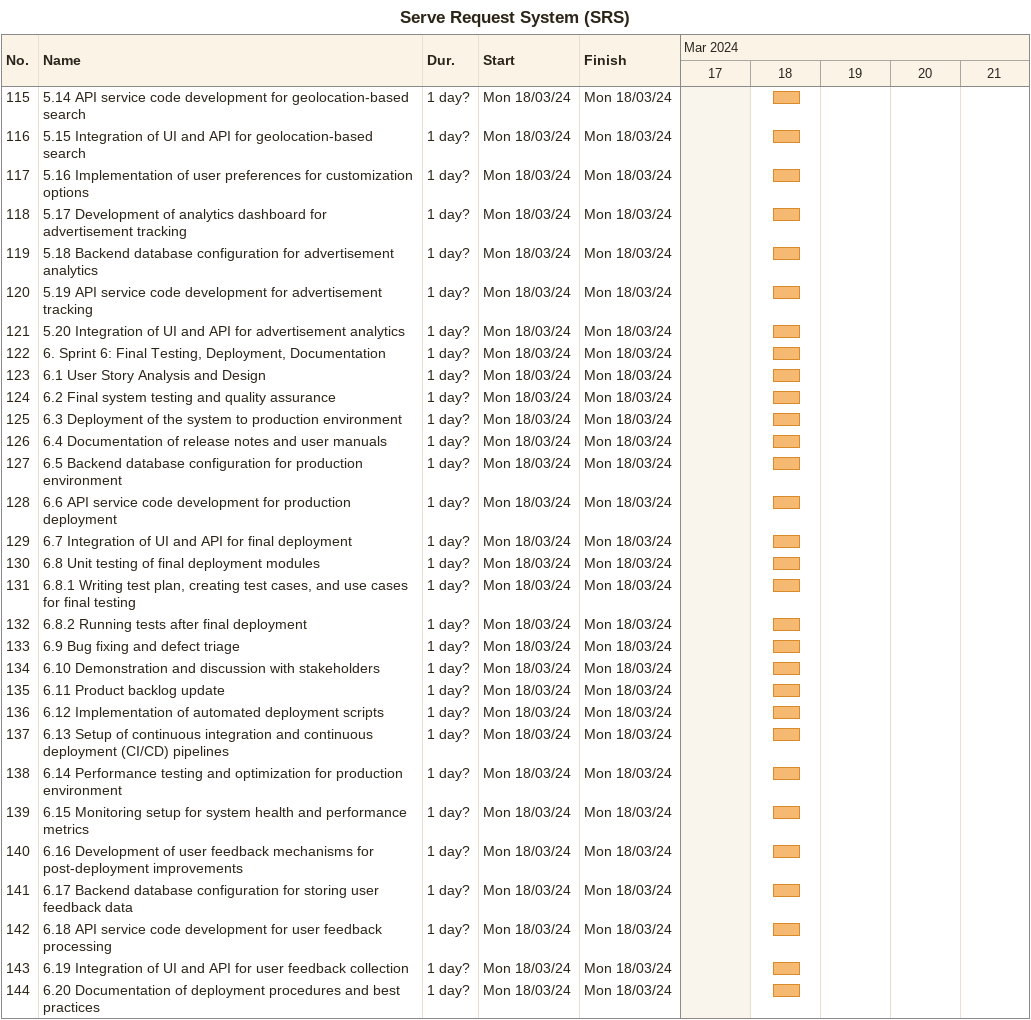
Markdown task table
Serve Request System (SRS)

| ID | Task | Duration | Start | Finish |
|---|---|---|---|---|
| 115 | 5.14 API service code development for geolocation-based search | 1d? | 2024-03-18 | 2024-03-18 |
| 116 | 5.15 Integration of UI and API for geolocation-based search | 1d? | 2024-03-18 | 2024-03-18 |
| 117 | 5.16 Implementation of user preferences for customization options | 1d? | 2024-03-18 | 2024-03-18 |
| 118 | 5.17 Development of analytics dashboard for advertisement tracking | 1d? | 2024-03-18 | 2024-03-18 |
| 119 | 5.18 Backend database configuration for advertisement analytics | 1d? | 2024-03-18 | 2024-03-18 |
| 120 | 5.19 API service code development for advertisement tracking | 1d? | 2024-03-18 | 2024-03-18 |
| 121 | 5.20 Integration of UI and API for advertisement analytics | 1d? | 2024-03-18 | 2024-03-18 |
| 122 | 6. Sprint 6: Final Testing, Deployment, Documentation | 1d? | 2024-03-18 | 2024-03-18 |
| 123 | 6.1 User Story Analysis and Design | 1d? | 2024-03-18 | 2024-03-18 |
| 124 | 6.2 Final system testing and quality assurance | 1d? | 2024-03-18 | 2024-03-18 |
| 125 | 6.3 Deployment of the system to production environment | 1d? | 2024-03-18 | 2024-03-18 |
| 126 | 6.4 Documentation of release notes and user manuals | 1d? | 2024-03-18 | 2024-03-18 |
| 127 | 6.5 Backend database configuration for production environment | 1d? | 2024-03-18 | 2024-03-18 |
| 128 | 6.6 API service code development for production deployment | 1d? | 2024-03-18 | 2024-03-18 |
| 129 | 6.7 Integration of UI and API for final deployment | 1d? | 2024-03-18 | 2024-03-18 |
| 130 | 6.8 Unit testing of final deployment modules | 1d? | 2024-03-18 | 2024-03-18 |
| 131 | 6.8.1 Writing test plan, creating test cases, and use cases for final testing | 1d? | 2024-03-18 | 2024-03-18 |
| 132 | 6.8.2 Running tests after final deployment | 1d? | 2024-03-18 | 2024-03-18 |
| 133 | 6.9 Bug fixing and defect triage | 1d? | 2024-03-18 | 2024-03-18 |
| 134 | 6.10 Demonstration and discussion with stakeholders | 1d? | 2024-03-18 | 2024-03-18 |
| 135 | 6.11 Product backlog update | 1d? | 2024-03-18 | 2024-03-18 |
| 136 | 6.12 Implementation of automated deployment scripts | 1d? | 2024-03-18 | 2024-03-18 |
| 137 | 6.13 Setup of continuous integration and continuous deployment (CI/CD) pipelines | 1d? | 2024-03-18 | 2024-03-18 |
| 138 | 6.14 Performance testing and optimization for production environment | 1d? | 2024-03-18 | 2024-03-18 |
| 139 | 6.15 Monitoring setup for system health and performance metrics | 1d? | 2024-03-18 | 2024-03-18 |
| 140 | 6.16 Development of user feedback mechanisms for post-deployment improvements | 1d? | 2024-03-18 | 2024-03-18 |
| 141 | 6.17 Backend database configuration for storing user feedback data | 1d? | 2024-03-18 | 2024-03-18 |
| 142 | 6.18 API service code development for user feedback processing | 1d? | 2024-03-18 | 2024-03-18 |
| 143 | 6.19 Integration of UI and API for user feedback collection | 1d? | 2024-03-18 | 2024-03-18 |
| 144 | 6.20 Documentation of deployment procedures and best practices | 1d? | 2024-03-18 | 2024-03-18 |
